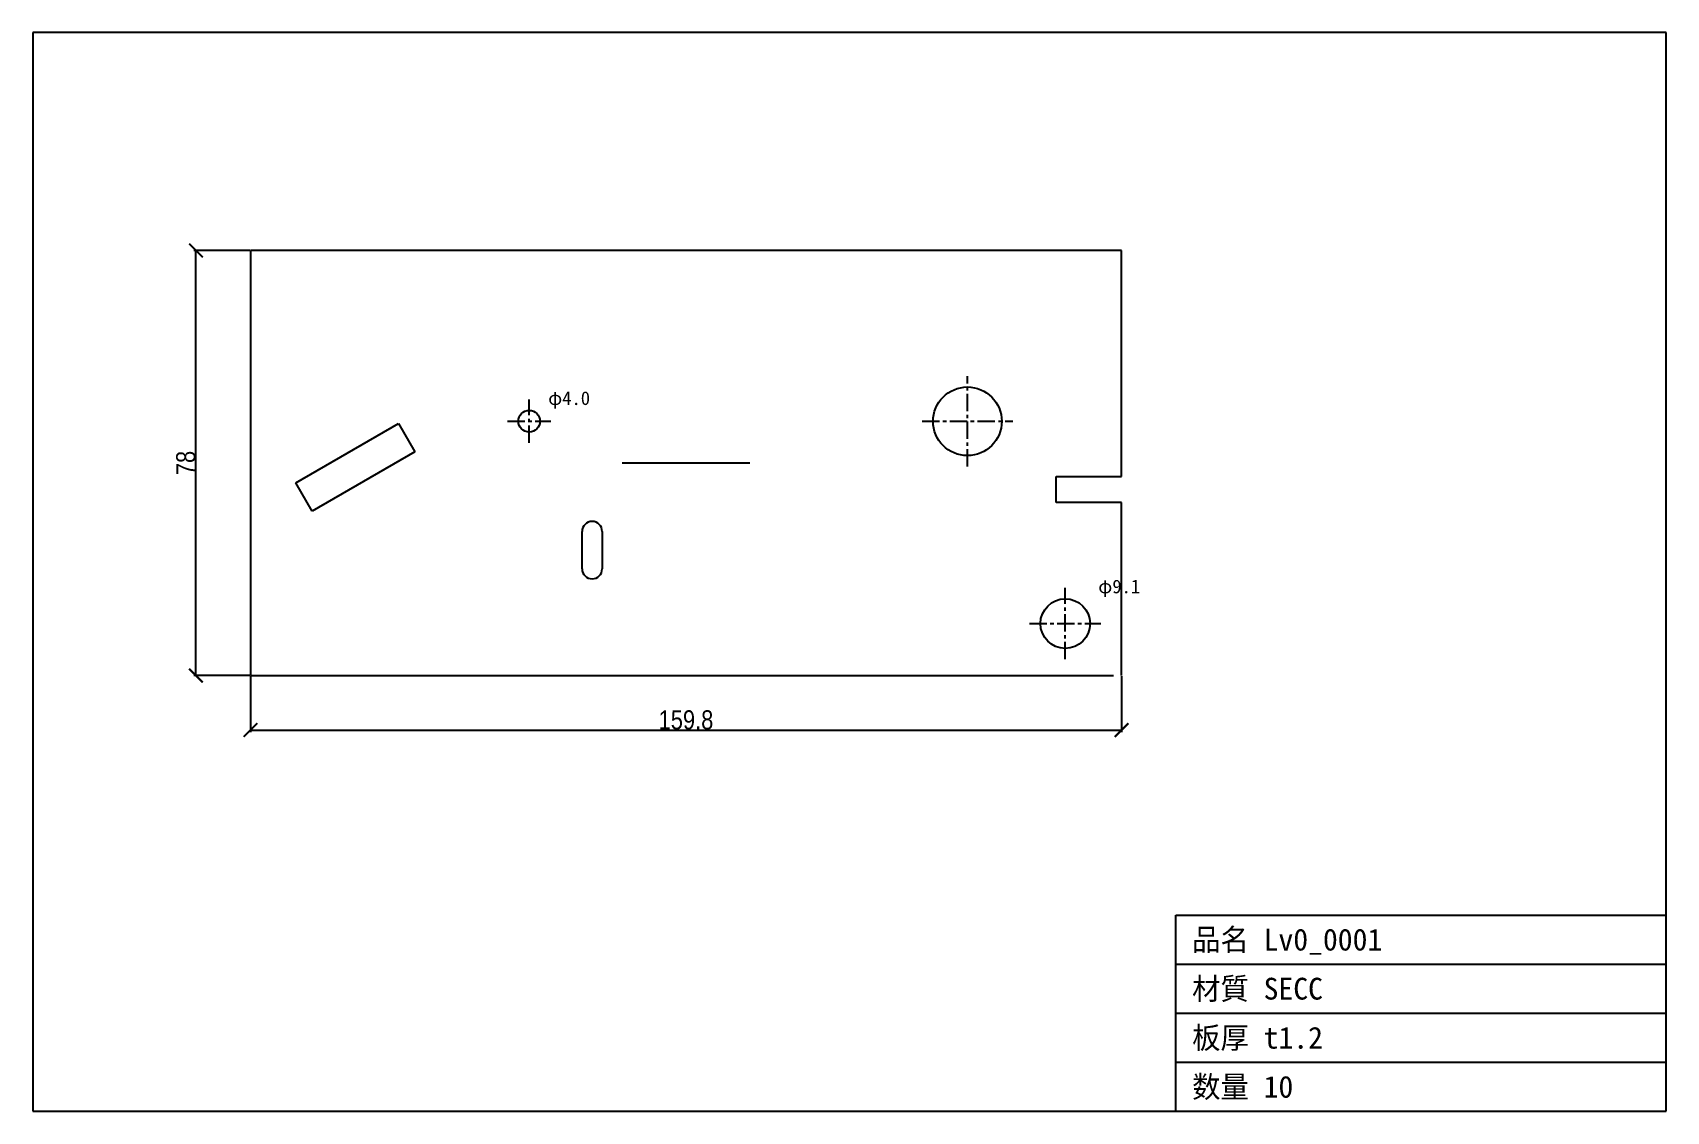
# Model space of a CAD drawing. Header units: millimetres. Extents: x -40 to 260, y -80 to 118.
import ezdxf

# ---------------------------------------------------------------- set-up
doc = ezdxf.new("R2010")
doc.units = ezdxf.units.MM
doc.linetypes.add('CENTER', pattern=[5.08, 3.175, -0.635, 0.635, -0.635])
for name, color, linetype in [('ケガキ', 7, 'Continuous'), ('中心線', 7, 'Continuous'), ('図枠', 7, 'Continuous'), ('外形', 7, 'Continuous'), ('寸法', 7, 'Continuous'), ('文字', 7, 'Continuous')]:
    doc.layers.add(name, color=color, linetype=linetype)
doc.styles.add('OpenSansCondensed-Light', font='OpenSansCondensed-Light.ttf')
doc.dimstyles.new('EZDXF', dxfattribs={"dimtxt": 0.25, "dimasz": 0.175, "dimexe": 0.375, "dimexo": 0.125, "dimgap": 0.1, "dimtad": 1, "dimlfac": 100, "dimzin": 12, "dimdsep": 46, "dimtxsty": 'OpenSansCondensed-Light', "dimblk": 'ARCHTICK', "dimcen": 2.5, "dimazin": 3, "dimtfac": 0.5, "dimtmove": 2, "dimatfit": 3})

# ---------------------------------------------------------------- blocks, each defined once
blk = doc.blocks.new('_ARCHTICK')
at = {"color": 0, "linetype": 'BYBLOCK', "const_width": 0.15}
blk.add_lwpolyline([(-0.5, -0.5), (0.5, 0.5)], dxfattribs=at)

msp = doc.modelspace()

# ---------------------------------------------------------------- linework, layer by layer
at = {"layer": 'ケガキ'}
msp.add_line((68.21, 39), (91.6, 39), dxfattribs=at)
at = {"layer": '中心線', "color": 1, "linetype": 'CENTER'}
for p, q in [((131.54, 38.33), (131.54, 54.94)), ((51.14, 42.68), (51.14, 50.64)), ((47.16, 46.66), (55.12, 46.66)), ((123.24, 46.64), (139.85, 46.64)), ((149.49, 2.98), (149.49, 16.09)), ((142.93, 9.54), (156.04, 9.54))]:
    msp.add_line(p, q, dxfattribs=at)
at = {"layer": '図枠'}
for p, q in [((259.76, 117.95), (-39.95, 117.95)), ((-39.95, 117.95), (-39.95, -79.95)), ((259.76, -79.95), (259.76, 117.95)), ((169.76, -79.95), (169.76, -43.95)), ((169.76, -43.95), (259.76, -43.95)), ((169.76, -52.95), (259.76, -52.95)), ((169.76, -61.95), (259.76, -61.95)), ((169.76, -70.95), (259.76, -70.95)), ((-39.95, -79.95), (259.76, -79.95))]:
    msp.add_line(p, q, dxfattribs=at)
at = {"layer": '外形'}
for p, q in [((159.81, 77.99), (0, 77.99)), ((0, 77.99), (0, 0)), ((159.81, 36.51), (159.81, 77.99)), ((8.31, 35.37), (27.15, 46.25)), ((27.15, 46.25), (30.15, 41.04)), ((30.15, 41.04), (11.32, 30.17)), ((147.8, 31.76), (147.8, 36.51)), ((147.8, 36.51), (159.81, 36.51)), ((11.32, 30.17), (8.31, 35.37)), ((159.81, 31.76), (147.8, 31.76)), ((159.81, 0), (159.81, 31.76)), ((60.84, 19.59), (60.84, 26.44)), ((64.53, 26.44), (64.53, 19.59)), ((0, 0), (158.34, 0))]:
    msp.add_line(p, q, dxfattribs=at)
for centre, radius in [((131.54, 46.64), 6.3), ((51.14, 46.66), 1.98), ((149.49, 9.54), 4.55)]:
    msp.add_circle(centre, radius, dxfattribs=at)
for centre, start, end in [((62.69, 26.44), 0, 180), ((62.69, 19.59), 180, 0)]:
    msp.add_arc(centre, 1.84, start, end, dxfattribs=at)

# ---------------------------------------------------------------- texts
at = {"layer": '文字'}
for s, height, p in [('φ4.0', 2.5, (54.62, 49.64)), ('φ9.1', 2.5, (155.54, 15.09)), ('品名 Lv0_0001', 4, (172.76, -50.45)), ('材質 SECC', 4, (172.76, -59.45)), ('板厚 t1.2', 4, (172.76, -68.45)), ('数量 10', 4, (172.76, -77.45))]:
    msp.add_text(s, height=height, dxfattribs=at).set_placement(p)

# ---------------------------------------------------------------- dimensions: what is measured, and where the dimension line sits
at = {"layer": '寸法'}
msp.add_linear_dim(base=(-10, 0), p1=(0, 0), p2=(0, 77.99), angle=90, dimstyle='EZDXF', override={"dimtxt": 3.5, "dimasz": 2.5, "dimdec": 1, "dimlfac": 1}, dxfattribs=at).render()
msp.add_linear_dim(base=(0, -10), p1=(0, 0), p2=(159.81, 0), dimstyle='EZDXF', override={"dimtxt": 3.5, "dimasz": 2.5, "dimdec": 1, "dimlfac": 1}, dxfattribs=at).render()

doc.saveas('drawing.dxf')
